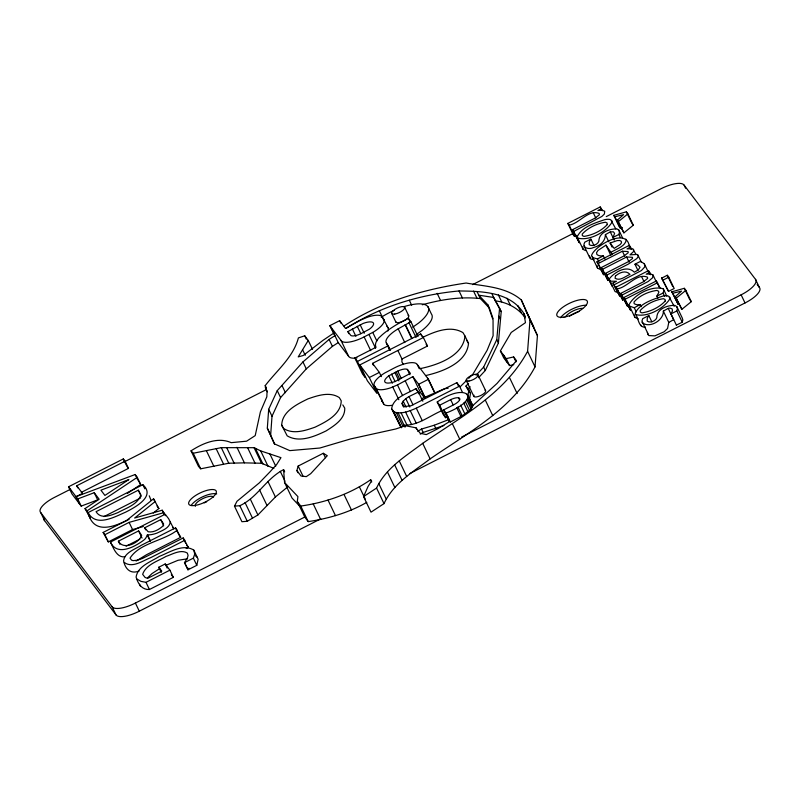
<?xml version="1.0" encoding="UTF-8"?>
<svg xmlns="http://www.w3.org/2000/svg" width="800" height="800" viewBox="0 0 800 800"><rect width="100%" height="100%" fill="white"/><g stroke="black" fill="none" stroke-linecap="round" stroke-linejoin="round"><path stroke-width="1.2" d="M281.72 425.26C281.94 411.48 297.13 404.19 307.9 398.9C317.66 395.49 329.83 391.36 339.29 397.58L341.23 400.82C341.02 414.61 325.83 421.9 315.05 427.18C305.29 430.59 293.12 434.72 283.66 428.5L281.72 425.26L287.18 435.84C299.38 443.12 314.55 436.45 326.15 430.88C334.21 425.73 345.2 419.03 344.75 408.16L342.81 404.92M397.88 350.48L401.97 359.02L401.91 361.95L403.45 364.53M422.63 337.39C434.65 331.66 450.38 325.06 462.93 332.61L464.99 336.05C463.14 356 437.84 364.88 420.96 368.46M464.99 336.05L468.51 343.39C466.79 362.93 442.14 371.87 425.61 375.57M597.01 265.47L597.54 268.17L601.38 269.97M634.46 314.95L634.88 317.38L638.3 318.9M445.58 412.48L449.86 421.41L438.28 428.5L426.31 434.6L420.12 433.23L416.01 427.81L405.42 425.73L395.81 428.97L350.53 438.95L319.89 448.02L289.81 450.62L274.31 443.83L267.33 428.14L268.68 409.31L277.25 390.64L302.95 361.92L329.09 339.43L334.92 335.66L329.82 325.66L339.63 320.67L345.44 328.34L360.8 320.01L367.59 317.16A19.97 6.83 -25.6 0 1 382.04 316.53L388.17 327.99A20.93 7.16 -25.6 0 1 387.86 331.06M274.65 444.05L270.66 435.09L272.01 416.25L280.57 397.59L306.28 368.87L332.42 346.37L338.25 342.61L330.64 326.73M521.33 299.96L537.44 335.56L535.04 366.89C512.33 409.31 468.36 432.53 430.14 458.89C413.18 471.78 393.3 483.5 384.01 503.62L371.01 512.16L363.56 496.6L376.56 488.06C385.84 467.94 405.73 456.21 422.69 443.33C460.9 416.96 504.87 393.74 527.59 351.33L529.99 319.99L521.33 299.96C505.95 286.82 485.1 286.4 466.11 283.03C423.17 289.34 380.54 301.84 344.08 325.96M476.07 375.23L483.64 367.12L496.77 339.61L499.58 308.19L493.69 297.47L478.76 295.18L487.8 304.76L489.02 307.32M478.54 377.74L485.27 370.53L498.4 343.02L501.21 311.59L499.58 308.19M366.8 502.35C348.83 512.67 328.63 518.54 308.22 521.61L304.76 517.05L297.31 501.49L297.91 496.61L284.56 482.48L283.6 469.64C266.36 478.34 257.45 497.65 239.83 505.71L234.48 506.15L241.93 521.71L247.28 521.27L257.9 514.96L275.4 496.99L287.72 486.89M304.76 517.05L135.4 603.05A20.88 7.14 -25.6 0 1 112.1 606.76L40.71 512.55A20.29 6.94 -25.6 0 1 55.1 497.08L70.67 489.16M582.79 246.87L583.07 249.34L585.58 250.61M467.88 395.92L468.88 389.88L465.98 386.05L468.5 383.34M468.88 389.88L470.51 393.28L469.51 399.32L470.25 402.53M392.88 410.46L400.49 426.34L391.61 408.79C393.19 397.28 407.42 393.71 415.87 388.58L418.35 391.85L422.83 401.21M170.34 521.67C169.74 528.16 162.2 530.45 157.25 532.99C154.13 534.12 150.87 535.03 147.52 534.84C146.57 536.47 145.86 538.53 144.18 539.81C135.4 546.5 117.13 556.83 110.44 542.08L165.21 514.2L168.65 518.74L173.78 528.86L172.65 526.9M620.36 237.53L618.88 234.45L619.48 232.16L618.86 230.13L617.01 228.94C610.23 228.61 600.17 231.94 599.02 239.4C599.6 243.88 592.56 247.15 589.23 244.66L589.31 241.8L590.94 239.18L593.89 245.35M676.36 325.11L682.25 322.24L676.83 310.92L677.43 308.63L676.81 306.6L674.96 305.41C668.18 305.08 658.12 308.41 656.97 315.87C657.56 320.36 650.51 323.62 647.18 321.13L647.26 318.27L648.82 315.56L642.7 318.67L641.96 321.08L648.85 335.58L654.93 335.86L664.17 331.76L667.56 328.47L668.77 322.43L673.64 319.67L668.22 308.36L663.34 311.11C663.91 320.6 648.64 329.03 642 322.32M682.25 322.24L682.85 319.95L682.23 317.92L676.81 306.6M296.89 470.52L298.16 466.06L323.29 453.27L327.29 455.72L310.66 473.71L306.29 476.63L301.05 476.02L296.89 470.52L297.96 472.75M664.55 296.17L663.08 293.09L663.77 290.82L663.31 288.83C652.12 285.14 633.87 294.59 628.95 304.93L634.88 317.38M158.81 567.22L161.8 571.17L147.64 578.38L145.09 577.45L142.64 574.33C145.93 564.56 157.93 561.14 166.11 556.37C172.56 554.23 180.78 549.04 187.33 553.07L188.06 555.38L187.42 557.9L184.57 562.61L193.36 558.14L194.72 554.08L193.83 550.15C183.08 543.28 169.63 552.39 159.33 556.41C151.04 561.76 137.78 566.05 136.1 577.08C137.98 583.65 141.83 589.96 149.43 589.51L173.34 577.35L169.9 570.17L165.21 563.97L158.81 567.22L161.26 572.35M184.42 562.41L188.01 569.79L196.8 565.32L198.12 559.19L193.83 550.15M614.04 239.47L613.05 237.41L614.6 233.37L613.35 231.81L610.27 231.88L605.39 234.64C605.32 241.4 600.07 245.84 593.53 247.5C589.54 249.81 581.31 248.16 584.75 242.2L590.87 239.09M363.56 496.6L368.01 486.54L371.56 480.98L370.63 479.75C349.9 494.1 325.62 502.5 300.77 506.05L297.31 501.49M437.21 402.01L439.65 405.24L450.66 399.64A8.73 2.98 -25.6 0 1 457.83 397.73L458.96 397.93A8.73 2.98 -25.6 0 1 454.32 404.47L443.63 409.91L446.02 413.07C484.07 398.37 466.4 381.49 437.21 402.01L443.19 414.48L445.63 417.71L447.83 416.59M449.86 421.41L450.3 422L462.22 415.85L471.15 409.12L472.44 405.95L468.16 397.01M403.33 406.49L402.04 403.25C405.03 396.98 412.89 395.25 418.35 391.85M234.48 506.15L236.99 501.28L259.32 482.87L269.86 471.99L276.75 464.38L280.96 457.66L260.68 450.89L254.06 447.69L221.3 447.66L193.22 453.24L191.03 450.84C202.58 443.41 217.7 436.59 231.21 442.67L246.63 441.17L255.21 435.61L260.4 411.83L266.83 396.79L267.02 391.93L265.19 385.65C276.91 370.31 293.27 357.26 298.4 337.91L304.72 335.79L308.25 340.45L312.52 349.34M513.79 364.61L509.56 365.58L503.7 357.85L500.38 350.91L511.23 332.45L525.47 322.66L523.95 313.66C510.55 291.81 481.9 291.23 459.05 290.96C419.4 294.6 379.69 306.74 346.13 328.42M308.25 340.45L298.23 356.89L303.2 355.52L322.98 340.36L334.02 332.93M657.95 298.26L656.88 296.1L658.83 292.36L658.56 291.21L656.86 290.43C648.48 291.57 639.57 295.5 634.03 302L634.16 303.63C638.96 306.9 645.4 301.49 634.27 307.75L629.45 306.06M187.86 569.6L188.95 568.23M147.46 577.95L152.01 573.58L159.69 568.58M470.13 386.75L467.61 389.45L470.51 393.28M460.2 386.76L467 379.99M468.7 378.3L472.96 374.07L487.11 350.32L493.11 335.71L493.05 319.99L487.8 304.76M617.4 220.09L623.55 214.65L614.87 216.76L613.81 215.35L626.36 211.83L627.91 213.88L633.33 225.2L623.91 232.85L617.4 220.09L623.91 232.85M675.35 296.57L681.5 291.12L672.82 293.23L671.76 291.83L684.31 288.3L685.86 290.35L691.29 301.67L681.86 309.32L675.35 296.57L681.86 309.32M618.49 221.53L627.91 213.88M676.44 298.01L685.86 290.35M153.21 513.06L158.89 508.51L153.54 498.8L126.61 520.5L103.14 532.44L108.31 541.9L132.55 529.56L143.38 526.53M155.45 501.32L134.63 518.03L162.19 510.21L165.49 515.7M412.71 327.23L418.61 323.06A35.24 12.05 -25.6 0 0 427.6 306.3A35.24 12.05 -25.6 0 0 403.74 306.73M416.22 334.57L422.13 330.39A35.24 12.05 -25.6 0 0 431.38 313.95L427.86 306.61M136.07 561.05L146.55 554.7L180.72 537.31L175.56 527.85L141.38 545.24C135.13 549.32 124.55 552.35 123.58 560.91C125.33 569.31 130.78 574.34 139.06 571.04M472.44 405.95L497.07 383.4L516.45 360.65L513.64 356.94L506.23 358.64L500.38 350.91M81.28 492.39L128.48 468.37L125.04 461.19L123.32 458.92L68.54 486.79L77.75 498.93L94.22 492.7L99.17 499.23L85.05 508.57L90.31 518.15L86.87 510.97L137.27 477.33L135.15 474.53L76.01 496.64L79.49 503.88M127.34 493.44L140.71 484.51L137.27 477.33M388.8 375.81L397.76 371.09A9.88 3.38 -25.6 0 1 407.38 369.41L410.38 373.37L395.15 381.52A12.62 4.32 -25.6 0 1 385.18 382.33A12.62 4.32 -25.6 0 1 388.8 375.81L392.35 383.22M417.71 431.35L421.51 429.04L434.26 425.23L449.13 419.46M420.29 434.18L423.15 432.44L443.9 425.53M347.9 331.59L363.13 323.44A12.62 4.32 -25.6 0 1 373.1 322.62A12.62 4.32 -25.6 0 1 369.49 329.15L360.52 333.87A9.88 3.38 -25.6 0 1 350.9 335.55L347.9 331.59L348.92 333.71M389.92 350.43L386.37 343.02A22.15 7.58 -25.6 0 1 398.2 328.82L410.93 321.74L418.03 336.56M435.05 393.06L428.46 379.3L417.27 364.54A20.45 6.99 -25.6 0 0 394.14 368.05L384.75 372.98A20.93 7.16 -25.6 0 0 374.2 385.51L376.24 388.43A19.97 6.83 -25.6 0 0 390.69 387.79L397.48 384.95L412.84 376.62L418.66 384.29L425.25 398.05M418.3 393.74L420.45 392.5L424.71 398.12M612.24 254.22L605.95 245.16L597.99 250.44L596.55 252.64L596.86 254.41C600.84 258.14 608.98 252.85 597.46 258.92L593.12 257.75L591.53 255.57C594.21 245.99 626.91 226.94 629.29 246.33M605.63 273.3L612.34 286.32L605.63 273.3L628.44 261.62L632.56 258.49L632.43 257.31L626.63 256.97L602.57 269.27L601.28 267.56L624.1 255.88L628.22 252.76L628.08 251.57L622.4 251.23L598.23 263.53L596.94 261.83L629.31 245.36L631.59 249.11M329.82 325.66L341.01 340.42A20.45 6.99 -25.6 0 0 364.14 336.91L373.54 331.98A20.93 7.16 -25.6 0 0 384.08 319.45M576.74 235.32L574.54 236.44L573.25 234.74L567.83 223.42L600.21 206.95L602.48 210.71M567.83 223.42L569.12 225.12C579.14 223.77 588.44 209.05 599.19 213.45L599.37 214.77L595.1 218.1L572.56 229.66L579.27 242.68L572.56 229.66M601.5 208.65L597.9 210.48L602.37 210.28L604.72 211.26L604.37 214.03L601.87 216.45L573.85 231.36M77.72 487.82L76.74 485.77L125.04 461.19M124.05 462L266.41 389.56M472.64 284.61L572.86 233.61M606.26 216.61L660.82 188.85A20.68 7.07 -25.6 0 1 684.12 185.14L755.51 279.35L759.41 287.49A20.81 7.12 -25.6 0 1 745.02 302.96L409.87 473.51M76.05 496.7L82.53 493.4L76.74 485.77M354.89 358.04L357.46 361.43L365.07 377.31L362.5 373.91L354.89 358.04L376.08 347.25A34.7 11.87 -25.6 0 1 376.49 341.27L378.44 338.3L382.18 334.82A47.01 16.08 -25.6 0 1 391.46 327.86L394.08 326.17A47.01 16.08 -25.6 0 1 408.41 318.42L410.93 321.74M357.46 361.43L388.21 345.78L390.24 350.02M359.79 364.94L369.32 377.52L376.93 393.4L367.39 380.82L359.79 364.94L420.69 333.95L423.38 337.5L427.47 346.04L401.97 359.02M613.05 237.41L618.88 234.45M373.54 365.5L372.52 363.38L423.38 337.5M88.09 512.58L142.86 484.71C156.14 496.47 134.67 507.52 125.64 512.15C114.6 516.88 95.97 527.57 88.09 512.58C93.52 535.36 114.5 526.68 129.08 519.34M138.33 490.17L96.07 511.67C100.83 519.81 111.31 515.21 117.97 512.57C126.14 508.03 137.76 504.71 140.82 494.87L138.33 490.17L141.28 496.32M611.26 252.16C616.43 248.9 624.73 246.76 626.29 240.12L625.84 239.13M369.32 377.52L379.37 372.41L381.39 376.64M630.6 247.06L627.01 248.88L632.73 248.76L636.06 254.51M103.96 516.59L140.66 497.92M606.92 275L628.22 264.16L636.79 258.62L638.19 256.62L637.94 255.1L636.96 254.45L630.01 254.85L633.5 251.62L633.6 249.37M637.92 270.38L634.96 264.2L640.5 261.39L644.31 263.72L648.26 271.95M103.14 532.44L104.87 534.72L129.11 522.38L164.01 512.62M613.01 283.03L619.71 296.04L613.01 283.03L616.45 281.28L610.92 281.18L609.62 280.21L609.47 278.64C614.63 272.05 626.97 264.62 634.31 272.19L638.3 269.91L640.01 267.24L637.88 265.06L635.04 264.3M418.66 384.29L428.46 379.3M614.29 284.72L641.39 270.56L644.9 266.79L644.31 263.72M616.1 287.11L622.81 300.13L616.1 287.11L648.47 270.64L650.75 274.4M118.38 541.19L138.61 530.89L141.68 535.41C139.05 542.97 123.48 550.64 118.38 541.19L119.86 544.26M144.68 527.8L160.72 519.64L163.57 523.81L163.29 525.65C159.4 529.34 153.76 532.78 148.18 531.78L144.68 527.8L145.66 529.85M617.39 288.81C627.41 287.46 636.71 272.74 647.46 277.14L647.63 278.46L643.37 281.79L620.83 293.35L627.54 306.37L620.83 293.35M649.76 272.34L646.17 274.17L650.64 273.97L652.98 274.95L656.93 283.18M126.08 546.2L139.92 539.16M622.12 295.05L648.23 281.47L652.63 277.72L652.98 274.95M661.66 278.13L667.31 275.25L668.78 277.19L674.2 288.51L668.55 291.38L661.66 278.13L668.55 291.38M623.95 297.48L630.66 310.5L623.95 297.48L656.33 281L660.08 287.85M462.5 392.42L459.48 386.14L456.85 382.67L410.95 405.77L404.94 406.5L403.59 406.07L402.34 404.41M625.24 299.18L657.62 282.7M663.13 280.06L668.78 277.19M391.61 408.79L393.96 411.89C401.49 414.61 409.38 411.07 416.3 408.17L459.51 386.18M177.28 530.13C163.61 541.07 139.73 542.84 130.03 558.13L131.59 560.18L133.12 560.63L137.44 560.22L142.51 558.44L183.2 537.95L188.37 547.4L186.16 548.52M663.08 293.09L656.88 296.1M184.93 540.22L150.75 557.61C142.95 560.62 132.35 568.5 124.33 562.48M405.27 426.83L404.04 425.2C418.08 425.65 429.88 415.67 442.22 410.49M668.22 308.36L669.97 308.07L672.18 308.91L672.44 311.01L671 313.88L676.83 310.92M136.98 579.05L140.99 581.38L145.99 582.33L169.9 570.17M461.58 437.07L741.13 294.82A20.81 7.12 -25.6 0 0 755.51 279.35M40.71 512.55L44.61 520.69L116 614.9A20.88 7.14 -25.6 0 0 139.3 611.19L320.79 518.83M165.74 565.39L178.06 560.28L187.59 558.78M421.41 398.76L444.54 388.71L448.15 388.26M610.13 243.04L617.19 240.59L619.74 240.49L621.27 241.31L621.51 242.79L620.23 244.5L614.18 248.38L610.13 243.04L612.1 247.15M68.54 486.79L71.98 493.97L81.19 506.12L97.67 499.88L94.22 492.7M422.32 304.78C441.1 299.52 460.91 296.41 480.39 298.59L489.43 308.17L493.07 318.71M613.81 215.35L619.23 226.67L620.29 228.08L622.46 227.55M191.03 450.84L198.49 466.41L200.68 468.81L228.76 463.23L244.39 462.86L261.52 463.26L273.89 468.38M124.83 556.83C116.6 557.82 113.44 547.83 110.44 542.08M645.5 327.14C638.18 328.02 638.54 317.47 635.13 313.35C639.76 303.24 652.89 299.48 662.79 296.11A14.51 4.96 -25.6 0 1 668.76 296.28L674.21 306.36M594.13 259.66L590.9 259.11L589.43 255.92M492 293.93L495.32 300.88C506.92 302.16 518.6 308.16 525.22 317.9M618.16 292.78L615.04 291.53L609.62 280.21M615.76 228.86L610.81 219.8A14.51 4.96 -25.6 0 0 604.84 219.64C594.94 223 581.81 226.76 577.18 236.87L583.07 249.34M577.65 238.02C589.06 241.41 606.65 231.85 612.28 221.74L611.82 220.63M635.6 314.49C647.01 317.88 664.6 308.32 670.23 298.21L669.77 297.1M195.46 555.84L197.27 557.33M300.36 506.88L292.02 498.05L284.56 482.48M757.16 284.51L759.41 287.49M631.78 223.15L633.33 225.2M690.25 300.3L691.29 301.67M426.13 344.26L427.47 346.04M372.52 363.38L379.37 372.41M338.25 342.61L348.62 356.3A20.45 6.99 -25.6 0 0 356.97 357.93M126.76 466.1L128.48 468.37M140.71 484.51L137.11 478.63M156.98 505.98L158.89 508.51M179 535.04L180.72 537.31M186.65 545.13L188.37 547.4M171.33 574.69L173.34 577.35M85.05 508.57L86.87 510.97M386.37 343.02L388.21 345.78M386.81 326.04L388.17 327.99M374.2 385.51L383.85 404.31A19.97 6.83 -25.6 0 0 391.94 405.32M466.45 339.95L468.51 343.39M149.25 495.79L150.96 500.16M495.32 300.88L501.21 311.59M647.94 334.73L647.38 332.39M741.13 294.82L745.02 302.96M684.12 185.14L685.58 188.19M684.31 288.3L689.73 299.62M667.31 275.25L672.73 286.57M672.82 293.23L678.24 304.55L671.76 291.83M626.36 211.83L631.29 222.12M663.31 288.83L666.76 296.04M656.33 281L659.29 287.18M671 313.88L676.43 325.2M648.47 270.64L650.44 274.75M637.94 255.1L641.39 262.3M663.34 311.11L668.77 322.43M629.31 245.36L631.29 249.47M614.87 216.76L620.29 228.08M641.56 276.51L644.02 281.66M618.86 230.13L622.8 238.36M626.63 256.97L629.1 262.12M622.4 251.23L624.86 256.37M600.21 206.95L601.69 210.03M610.27 231.88L614.21 240.11M648.82 315.56L651.85 321.82M640.31 304.54L641.37 306.69M605.39 234.64L608.84 241.84M593.29 212.82L595.76 217.97M605.95 245.16L610.88 255.45M634.27 307.75L636.24 311.86M603.33 255.8L604.88 258.98M602.57 269.27L608 280.58L601.28 267.56M597.46 258.92L598.94 262M598.23 263.53L603.65 274.85L596.94 261.83M592.12 256.85L597.54 268.17M584.04 245.85L589.99 258.26M569.12 225.12L574.54 236.44M526.28 311.42L533.74 326.99M529.99 319.99L537.44 335.56M523.95 313.66L525.37 316.64M517.79 305.54L521.12 312.48M507 298.24L510.33 305.18M527.59 351.33L535.04 366.89M498.36 294.91L501.69 301.85M498.86 316.15L500.5 319.56M513.64 356.94L516.02 361.9M477.07 291.64L480.39 298.59M506.23 358.64L509.56 365.58M473.55 291.1L476.88 298.05M496.77 339.61L498.4 343.02M503.53 355.08L506.86 362.02M509.7 377.97L517.15 393.54M459.05 290.96L462.38 297.91M483.64 367.12L485.27 370.53M477.96 374.69L485.57 390.56M437.14 293.33L440.47 300.28M485.31 400.09L492.77 415.65M466.3 380.62L473.91 396.5M465.98 386.05L467.2 388.6M467.87 395.26L472.94 405.84M467.01 394.13L472.71 405.97M468.17 397.69L472.45 406.62M467.66 398.82L471.94 407.75M466.87 400.18L471.15 409.12M456.85 382.67L458.34 385.79M465.38 401.67L469.66 410.6M463.74 403.09L468.02 412.02M458.61 397.87L459.61 399.95M460.66 405.12L464.94 414.06M409.31 300.24L411.68 305.2M457.94 406.92L462.22 415.85M456.71 407.63L460.99 416.56M420.69 333.95L421.71 336.08M450.66 399.64L453.15 404.83M404.58 307.12L408.67 315.66M408.41 318.42L409.95 321.62M408.97 322.73L416.07 337.55M405.4 324.61L411.99 338.38M405.12 324.77L411.71 338.53M452.34 423.71L459.79 439.27M446.02 413.07L450.3 422M443.63 409.91L449.21 421.55M427.64 378.23L434.74 393.05M439.65 405.24L445.63 417.71M417.27 364.54L419.3 368.77M391.82 313.61L395.91 322.15M398.2 328.82L404.79 342.59M418.52 384.11L425.12 397.88M412.84 376.62L420.45 392.5M434.26 425.23L435.9 428.63M379.3 310.66L384.09 320.8M407.38 369.41L409.92 374.7M415.87 388.58L416.87 390.66M405.3 380.97L410.37 391.55M387.3 344.56L389.83 349.85M416.3 408.17L422.27 420.64M397.76 371.09L401.31 378.5M409.05 396.59L413.03 404.9M396.17 371.81L399.72 379.22M394.86 372.45L398.91 380.92M421.51 429.04L423.15 432.44M405.85 398.73L409.83 407.04M372.76 332.43L376.85 340.97M410.25 410.68L416.23 423.15M397.48 384.95L402.55 395.54M391.54 374.14L395.09 381.55M403.14 401.03L406.13 407.27M416.01 427.81L416.86 429.58M422.69 443.33L430.14 458.89M368.97 334.49L375.56 348.25M402.04 403.25L403.94 407.29M405.59 412.06L411.56 424.53M392.76 387.03L398.84 399.74M360.13 324.73L364.22 333.27M401.15 412.91L407.13 425.39M364.14 336.91L370.73 350.67M357.25 326.28L360.8 333.69M398.07 412.73L404.86 426.91M396.35 412.63L402.94 426.39M393.96 411.89L401.57 427.77M352.36 328.92L355.91 336.33M376.24 388.43L383.85 404.31M339.63 320.67L340.83 323.08M399.26 460.93L406.71 476.49M341.01 340.42L348.62 356.3M394.49 464.51L401.95 480.07M329.09 339.43L332.42 346.37M387.45 472.01L394.91 487.58M378.7 483.43L386.16 499M304.72 335.79L306.32 339.12M376.56 488.06L384.01 503.62M370.63 479.75L371.7 481.98M302.59 349.74L305.25 355.3M302.95 361.92L306.28 368.87M359.35 486.79L365.2 499.02M344.06 494.57L351.52 510.13M323.29 453.27L325.42 457.72M282.1 385.74L285.43 392.68M277.25 390.64L280.57 397.59M328.01 500.07L335.47 515.63M265.19 385.65L266.26 387.87M265.27 387.35L267.4 391.8M298.16 466.06L302.96 476.06M268.68 409.31L272.01 416.25M313.23 503.92L320.68 519.49M267.33 428.14L270.66 435.09M283.6 469.64L284.66 471.86M300.77 506.05L308.22 521.61M280.27 471.33L285.06 481.34M269.88 453.96L275.74 466.19M260.68 450.89L268.13 466.45M255.44 448.36L262.9 463.92M254.06 447.69L261.52 463.26M267.94 481.42L275.4 496.99M247.64 447.75L255.1 463.32M259.59 490L267.05 505.56M236.93 447.3L244.39 462.86M226.64 447.54L234.09 463.1M250.45 499.39L257.9 514.96M221.3 447.66L228.76 463.23M245.05 502.6L252.5 518.17M216.07 448.51L223.53 464.08M239.83 505.71L247.28 521.27M206.45 450.84L213.91 466.4M193.22 453.24L200.68 468.81M193.36 558.14L196.8 565.32M183.2 537.95L185.66 543.08M175.56 527.85L178.51 534.01M162.19 510.21L164.15 514.31M184.57 562.61L188.01 569.79M153.54 498.8L154.52 500.85M160.72 519.64L163.67 525.8M142.86 484.71L144.83 488.82M135.15 474.53L136.13 476.58M123.32 458.92L126.27 465.07M165.21 563.97L167.17 568.07M147.52 534.84L150.47 540.99M147.22 534.99L150.17 541.14M138.61 530.89L142.05 538.07M129.11 522.38L132.55 529.56M145.99 582.33L149.43 589.51M104.87 534.72L108.31 541.9M135.4 603.05L139.3 611.19M77.75 498.93L81.19 506.12M112.1 606.76L116 614.9M139.55 584.27L140.42 586.23M640.55 324.66L641.02 325.81M191.15 505.54A15.2 5.2 -25.6 0 1 203.06 496.61A15.2 5.2 -25.6 0 1 216.69 493.95M560.56 317.73A16.83 5.76 -25.6 0 1 586.05 305.23M195.38 506.31A10.21 3.49 -25.6 0 1 202.31 498.86A10.21 3.49 -25.6 0 1 213.54 497.07M204.25 502.89A10.21 3.49 -25.6 0 1 206.67 501.79M44.61 520.69A20.29 6.94 -25.6 0 1 43.9 518.91M565.49 316.79A11.04 3.78 -25.6 0 1 582.65 308.37M569.57 316.21A11.04 3.78 -25.6 0 1 579.47 311.35M381.81 401.39A20.93 7.16 -25.6 0 1 381.71 399.45M381.25 317.24A35.24 12.05 -25.6 0 1 394.32 310.31M408.07 315.25A7.17 2.45 -25.6 0 1 403.8 320.9A7.17 2.45 -25.6 0 1 395.74 321.53M485.02 390.19A6.56 2.24 -25.6 0 1 480.35 395.72A6.56 2.24 -25.6 0 1 474 395.19M615.43 276.11L615.09 278.26C620.04 281.41 625.5 276.16 629.96 274.4C625.88 269.69 619.21 272.64 615.43 276.11M607.25 224.58C601.43 230.92 592.49 235.14 584 236.4L582.34 235.63L582.24 234.05C588.07 227.72 596.97 223.45 605.47 222.23L607.12 223.02L607.25 224.58M665.2 301.05C659.38 307.39 650.44 311.61 641.95 312.87L640.29 312.1L640.19 310.52C646.02 304.19 654.92 299.92 663.42 298.7L665.08 299.49L665.2 301.05M128.73 479.65L104.91 495.43L100.92 490.17L128.73 479.65M195.2 505.43A15.2 5.2 -25.6 0 0 216.38 492.03A15.2 5.2 -25.6 0 0 195.91 495.29A15.2 5.2 -25.6 0 0 195.2 505.43M564.02 317.11A16.83 5.76 -25.6 0 0 587.48 302.28A16.83 5.76 -25.6 0 0 564.81 305.88A16.83 5.76 -25.6 0 0 564.02 317.11M468.99 381.04A6.56 2.24 -25.6 0 0 478.12 375.26A6.56 2.24 -25.6 0 0 469.29 376.66A6.56 2.24 -25.6 0 0 468.99 381.04M394.76 314.07A7.17 2.45 -25.6 0 0 404.76 307.74A7.17 2.45 -25.6 0 0 395.09 309.28A7.17 2.45 -25.6 0 0 394.76 314.07"/></g></svg>
